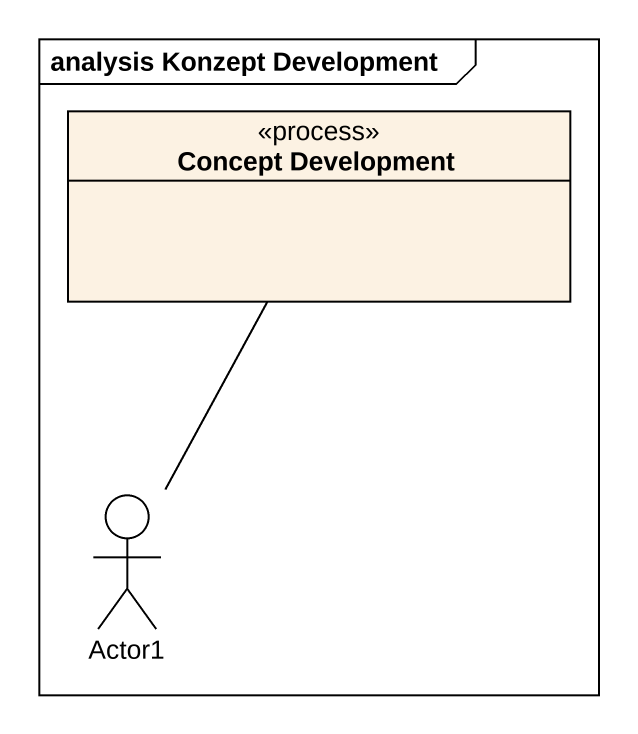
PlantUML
@startuml
mainframe analysis Konzept Development
allowmixing
hide circle
hide empty members
class "Concept Development" as Concept_Development <<process>>
actor Actor1
Actor1 -up- Concept_Development
@enduml
